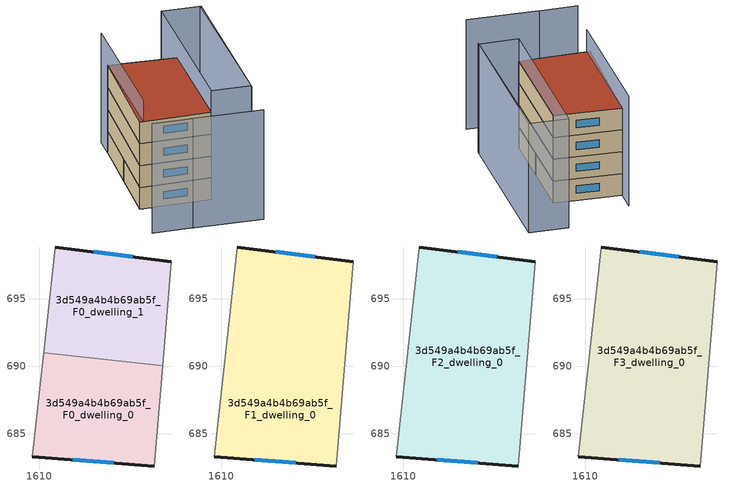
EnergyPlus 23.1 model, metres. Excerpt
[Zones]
3d549a4b4b69ab5f_F0_dwelling_0
 floor ground (EU_floor_Construction): 1619.14,690.04 1618.52,682.61 1609.46,683.28 1610.31,691.01 z0
 wall outside (EU_wall_Construction): 1609.46,683.28 1618.52,682.61 z0:3
 wall adiabatic (EU_wall_Construction): 1618.52,682.61 1619.14,690.04 / 1610.31,691.01 1609.46,683.28 z0:3
 wall to 3d549a4b4b69ab5f_F0_dwelling_1 (EU_wall_Construction): 1619.14,690.04 1610.31,691.01 z0:3
 window (EU_Window_Construction): 1612.48,683.05 1615.5,682.83 z1:2
3d549a4b4b69ab5f_F0_dwelling_1
 floor ground (EU_floor_Construction): 1619.78,697.74 1619.14,690.04 1610.31,691.01 1611.17,698.83 z0
 wall outside (EU_wall_Construction): 1619.78,697.74 1611.17,698.83 z0:3
 wall adiabatic (EU_wall_Construction): 1611.17,698.83 1610.31,691.01 / 1619.14,690.04 1619.78,697.74 z0:3
 window (EU_Window_Construction): 1616.91,698.1 1614.04,698.47 z1:2
3d549a4b4b69ab5f_F1_dwelling_0
 floor to 3d549a4b4b69ab5f_F0_dwelling_0 (EU_floor_Construction): 1619.14,690.04 1618.52,682.61 1609.46,683.28 1610.31,691.01 z3
 floor to 3d549a4b4b69ab5f_F0_dwelling_1 (EU_floor_Construction): 1619.78,697.74 1619.14,690.04 1610.31,691.01 1611.17,698.83 z3
 wall outside (EU_wall_Construction): 1619.78,697.74 1611.17,698.83 / 1609.46,683.28 1618.52,682.61 z3:6
 wall adiabatic (EU_wall_Construction): 1611.17,698.83 1609.46,683.28 / 1618.52,682.61 1619.78,697.74 z3:6
 window (EU_Window_Construction): 1616.91,698.1 1614.04,698.47 / 1612.48,683.05 1615.5,682.83 z4:5
3d549a4b4b69ab5f_F2_dwelling_0
 floor to 3d549a4b4b69ab5f_F1_dwelling_0 (EU_floor_Construction): 1619.78,697.74 1618.52,682.61 1609.46,683.28 1611.17,698.83 z6
 wall outside (EU_wall_Construction): 1619.78,697.74 1611.17,698.83 / 1609.46,683.28 1618.52,682.61 z6:9
 wall adiabatic (EU_wall_Construction): 1611.17,698.83 1609.46,683.28 / 1618.52,682.61 1619.78,697.74 z6:9
 window (EU_Window_Construction): 1616.91,698.1 1614.04,698.47 / 1612.48,683.05 1615.5,682.83 z7:8
3d549a4b4b69ab5f_F3_dwelling_0
 floor to 3d549a4b4b69ab5f_F2_dwelling_0 (EU_floor_Construction): 1619.78,697.74 1618.52,682.61 1609.46,683.28 1611.17,698.83 z9
 wall outside (EU_wall_Construction): 1619.78,697.74 1611.17,698.83 / 1609.46,683.28 1618.52,682.61 z9:12
 wall adiabatic (EU_wall_Construction): 1611.17,698.83 1609.46,683.28 / 1618.52,682.61 1619.78,697.74 z9:12
 window (EU_Window_Construction): 1616.91,698.1 1614.04,698.47 / 1612.48,683.05 1615.5,682.83 z10:11
 roof outside (EU_roof_Construction): 1618.52,682.61 1619.78,697.74 1611.17,698.83 1609.46,683.28 z12
shading: 1608.64,676.87 1613.73,676.36 / 1613.51,676.4 1622.69,675.51 / 1623.53,681.81 1625.2,704.13 / 1611.41,701.66 1609.88,683.16 / 1618.51,682.49 1620.35,704.57 / 1620.35,704.57 1625.39,704.15 / 1625.39,704.15 1623.55,682.07 / 1623.55,682.07 1618.51,682.49 z0:15
[Building]
EU S2 Campaign: North Axis=0; Terrain=City; Solar Distribution=FullExterior
[Site:Location]
Bologna: Latitude=44.5; Longitude=11.25; Time Zone=1; Elevation=37
[SizingPeriod:WeatherFileDays]
AnnualSizingPeriod: Begin Month=1; Begin Day of Month=1; End Month=12; End Day of Month=31; Day of Week for Start Day=Monday; Use Weather File Daylight Saving Period=No; Use Weather File Rain and Snow Indicators=No
[MATERIAL]
EU_InternalMass_Material: Roughness=MediumRough; Thickness=0.1; Conductivity=1; Density=1800; Specific Heat=900; Thermal Absorptance=0.9; Solar Absorptance=0.7; Visible Absorptance=0.7
[MATERIAL:NOMASS] Roughness=MediumRough; Thermal Absorptance=0.9; Solar Absorptance=0.7; Visible Absorptance=0.7
Name | Thermal Resistance
EU_wall_NoMass | 0.937881
EU_roof_NoMass | 0.548572
EU_floor_NoMass | 0.71348
[WINDOWMATERIAL:SIMPLEGLAZINGSYSTEM]
EU_Window_SimpleGlazing: UFactor=4.25633; Solar Heat Gain Coefficient=0.85; Visible Transmittance=0.85
[CONSTRUCTION]
EU_wall_Construction: EU_wall_NoMass
EU_roof_Construction: EU_roof_NoMass
EU_floor_Construction: EU_floor_NoMass
EU_InternalMass_Construction: EU_InternalMass_Material
EU_Window_Construction: EU_Window_SimpleGlazing
[ZONE] Type=1; Multiplier=1; Ceiling Height=autocalculate; Floor Area=autocalculate; Part of Total Floor Area=Yes
Name | Volume
3d549a4b4b69ab5f_F0_dwelling_0 | 205.326
3d549a4b4b69ab5f_F1_dwelling_0 | 410.647
3d549a4b4b69ab5f_F2_dwelling_0; 3d549a4b4b69ab5f_F3_dwelling_0 | 410.651
3d549a4b4b69ab5f_F0_dwelling_1 | 205.321
[INTERNALMASS] Construction=EU_InternalMass_Construction
Name | Zone or ZoneList | Surface Area
3d549a4b4b69ab5f_F0_dwelling_0_EU_InternalMass | 3d549a4b4b69ab5f_F0_dwelling_0 | 68.4422
3d549a4b4b69ab5f_F0_dwelling_1_EU_InternalMass | 3d549a4b4b69ab5f_F0_dwelling_1 | 68.4401
3d549a4b4b69ab5f_F1_dwelling_0_EU_InternalMass | 3d549a4b4b69ab5f_F1_dwelling_0 | 136.884
3d549a4b4b69ab5f_F2_dwelling_0_EU_InternalMass | 3d549a4b4b69ab5f_F2_dwelling_0 | 136.884
3d549a4b4b69ab5f_F3_dwelling_0_EU_InternalMass | 3d549a4b4b69ab5f_F3_dwelling_0 | 136.884
[OTHEREQUIPMENT] Fuel Type=Electricity; Design Level Calculation Method=Watts/Area; Power per Zone Floor Area=1; Fraction Latent=0; Fraction Radiant=0; Fraction Lost=0; Carbon Dioxide Generation Rate=0; EndUse Subcategory=EU_Step8_InternalGains
Name | Zone or ZoneList or Space or SpaceList | Schedule
EU_Step8_InternalGain_3d549a4b4b69ab5f_F0_dwelling_0_f000 | 3d549a4b4b69ab5f_F0_dwelling_0 | EU_Step8_GainSchedule_3d549a4b4b69ab5f_F0_dwelling_0_f000
EU_Step8_InternalGain_3d549a4b4b69ab5f_F0_dwelling_1_f000 | 3d549a4b4b69ab5f_F0_dwelling_1 | EU_Step8_GainSchedule_3d549a4b4b69ab5f_F0_dwelling_1_f000
EU_Step8_InternalGain_3d549a4b4b69ab5f_F1_dwelling_0_f000 | 3d549a4b4b69ab5f_F1_dwelling_0 | EU_Step8_GainSchedule_3d549a4b4b69ab5f_F1_dwelling_0_f000
EU_Step8_InternalGain_3d549a4b4b69ab5f_F2_dwelling_0_f000 | 3d549a4b4b69ab5f_F2_dwelling_0 | EU_Step8_GainSchedule_3d549a4b4b69ab5f_F2_dwelling_0_f000
EU_Step8_InternalGain_3d549a4b4b69ab5f_F3_dwelling_0_f000 | 3d549a4b4b69ab5f_F3_dwelling_0 | EU_Step8_GainSchedule_3d549a4b4b69ab5f_F3_dwelling_0_f000
[ZONEVENTILATION:DESIGNFLOWRATE] Schedule=EU_AlwaysOn; Design Flow Rate Calculation Method=AirChanges/Hour; Air Changes per Hour=0.687892; Ventilation Type=Natural; Fan Pressure Rise=0; Fan Total Efficiency=1; Constant Term Coefficient=1; Temperature Term Coefficient=0; Velocity Term Coefficient=0; Velocity Squared Term Coefficient=0; Minimum Indoor Temperature=-100; Maximum Indoor Temperature=100; Delta Temperature=-100; Minimum Outdoor Temperature=-100; Maximum Outdoor Temperature=100; Maximum Wind Speed=40
Name | Zone or ZoneList or Space or SpaceList
EU_ConstantAir_3d549a4b4b69ab5f_F0_dwelling_0 | 3d549a4b4b69ab5f_F0_dwelling_0
EU_ConstantAir_3d549a4b4b69ab5f_F0_dwelling_1 | 3d549a4b4b69ab5f_F0_dwelling_1
EU_ConstantAir_3d549a4b4b69ab5f_F1_dwelling_0 | 3d549a4b4b69ab5f_F1_dwelling_0
EU_ConstantAir_3d549a4b4b69ab5f_F2_dwelling_0 | 3d549a4b4b69ab5f_F2_dwelling_0
EU_ConstantAir_3d549a4b4b69ab5f_F3_dwelling_0 | 3d549a4b4b69ab5f_F3_dwelling_0
[HVACTEMPLATE:THERMOSTAT] Constant Heating Setpoint=20; Constant Cooling Setpoint=50
EU_HeatOnly_3d549a4b4b69ab5f_F0_dwelling_0; EU_HeatOnly_3d549a4b4b69ab5f_F0_dwelling_1; EU_HeatOnly_3d549a4b4b69ab5f_F1_dwelling_0; EU_HeatOnly_3d549a4b4b69ab5f_F2_dwelling_0; EU_HeatOnly_3d549a4b4b69ab5f_F3_dwelling_0
[HVACTEMPLATE:ZONE:IDEALLOADSAIRSYSTEM] System Availability Schedule=EU_AlwaysOn; Maximum Heating Supply Air Temperature=50; Minimum Cooling Supply Air Temperature=13; Maximum Heating Supply Air Humidity Ratio=0.0156; Minimum Cooling Supply Air Humidity Ratio=0.0077; Heating Limit=NoLimit; Cooling Limit=NoLimit; Heating Availability Schedule=EU_AlwaysOn; Cooling Availability Schedule=EU_CoolingOff; Dehumidification Control Type=ConstantSensibleHeatRatio; Cooling Sensible Heat Ratio=0.7; Dehumidification Setpoint=60; Humidification Control Type=None; Humidification Setpoint=30; Outdoor Air Method=None; Outdoor Air Flow Rate per Person=0.00944; Outdoor Air Flow Rate per Zone Floor Area=0; Outdoor Air Flow Rate per Zone=0; Demand Controlled Ventilation Type=None; Outdoor Air Economizer Type=NoEconomizer; Heat Recovery Type=None; Sensible Heat Recovery Effectiveness=0.7; Latent Heat Recovery Effectiveness=0.65
Name | Template Thermostat
3d549a4b4b69ab5f_F0_dwelling_0 | EU_HeatOnly_3d549a4b4b69ab5f_F0_dwelling_0
3d549a4b4b69ab5f_F0_dwelling_1 | EU_HeatOnly_3d549a4b4b69ab5f_F0_dwelling_1
3d549a4b4b69ab5f_F1_dwelling_0 | EU_HeatOnly_3d549a4b4b69ab5f_F1_dwelling_0
3d549a4b4b69ab5f_F2_dwelling_0 | EU_HeatOnly_3d549a4b4b69ab5f_F2_dwelling_0
3d549a4b4b69ab5f_F3_dwelling_0 | EU_HeatOnly_3d549a4b4b69ab5f_F3_dwelling_0
[SIZING:ZONE] Zone Cooling Design Supply Air Temperature Input Method=SupplyAirTemperature; Zone Cooling Design Supply Air Temperature=13; Zone Heating Design Supply Air Temperature Input Method=SupplyAirTemperature; Zone Heating Design Supply Air Temperature=50; Zone Cooling Design Supply Air Humidity Ratio=0.008; Zone Heating Design Supply Air Humidity Ratio=0.008; Cooling Design Air Flow Method=DesignDay; Cooling Design Air Flow Rate=0; Cooling Minimum Air Flow per Zone Floor Area=0.000762; Cooling Minimum Air Flow=0; Cooling Minimum Air Flow Fraction=0.2; Heating Design Air Flow Method=DesignDay; Heating Design Air Flow Rate=0; Heating Maximum Air Flow per Zone Floor Area=0.002032; Heating Maximum Air Flow=0.141576; Heating Maximum Air Flow Fraction=0.3; Account for Dedicated Outdoor Air System=No; Dedicated Outdoor Air System Control Strategy=NeutralSupplyAir; Dedicated Outdoor Air Low Setpoint Temperature for Design=autosize; Dedicated Outdoor Air High Setpoint Temperature for Design=autosize; Zone Load Sizing Method=Sensible Load Only No Latent Load; Zone Latent Cooling Design Supply Air Humidity Ratio Input Method=HumidityRatioDifference; Zone Cooling Design Supply Air Humidity Ratio Difference=0.005; Zone Latent Heating Design Supply Air Humidity Ratio Input Method=HumidityRatioDifference; Zone Humidification Design Supply Air Humidity Ratio Difference=0.005
3d549a4b4b69ab5f_F0_dwelling_0; 3d549a4b4b69ab5f_F0_dwelling_1; 3d549a4b4b69ab5f_F1_dwelling_0; 3d549a4b4b69ab5f_F2_dwelling_0; 3d549a4b4b69ab5f_F3_dwelling_0
[SCHEDULE:CONSTANT]
Name | Hourly Value
EU_AlwaysOn | 1
EU_CoolingOff | 0
[SCHEDULE:FILE] Column Number=1; Rows to Skip at Top=0; Number of Hours of Data=8760; Column Separator=Comma; Interpolate to Timestep=No; Minutes per Item=60; Adjust Schedule for Daylight Savings=Yes
Name | File
EU_Step8_GainSchedule_3d549a4b4b69ab5f_F0_dwelling_0_f000 | ../../schedules/3d549a4b4b69ab5f/3d549a4b4b69ab5f_F0_dwelling_0_f000_gain.csv
EU_Step8_GainSchedule_3d549a4b4b69ab5f_F0_dwelling_1_f000 | ../../schedules/3d549a4b4b69ab5f/3d549a4b4b69ab5f_F0_dwelling_1_f000_gain.csv
EU_Step8_GainSchedule_3d549a4b4b69ab5f_F1_dwelling_0_f000 | ../../schedules/3d549a4b4b69ab5f/3d549a4b4b69ab5f_F1_dwelling_0_f000_gain.csv
EU_Step8_GainSchedule_3d549a4b4b69ab5f_F2_dwelling_0_f000 | ../../schedules/3d549a4b4b69ab5f/3d549a4b4b69ab5f_F2_dwelling_0_f000_gain.csv
EU_Step8_GainSchedule_3d549a4b4b69ab5f_F3_dwelling_0_f000 | ../../schedules/3d549a4b4b69ab5f/3d549a4b4b69ab5f_F3_dwelling_0_f000_gain.csv
